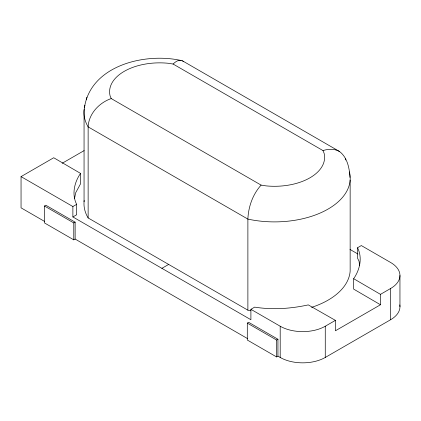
<?xml version="1.0" encoding="UTF-8"?>
<svg xmlns="http://www.w3.org/2000/svg" width="421" height="421" viewBox="0 0 421 421"><rect width="100%" height="100%" fill="white"/><g stroke="black" fill="none" stroke-linecap="round" stroke-linejoin="round"><path stroke-width="0.63" d="M349.925 177.399C349.535 168.147 347.225 157.091 339.305 151.376L182.446 60.813C145.555 51.883 88.273 65.492 84.058 110.655L84.058 201.727M74.575 198.38L75.638 192.855L80.543 183.809L80.543 173.399L53.725 157.749L21.05 176.615L21.05 207.837L44.71 221.499M84.274 107.944L84.926 105.292M86.242 99.814L86.879 97.23M80.543 173.399C74.354 182.24 71.538 194.397 76.664 204.353L76.664 214.763L72.88 216.947L72.88 206.537L21.05 176.615M72.88 216.947L250.9 319.723L250.9 309.314L254.684 307.13C272.471 309.993 290.748 308.719 308.293 304.893L335.405 320.376L335.405 330.785L380.473 304.762L353.661 289.111L353.661 278.702C359.844 269.861 362.66 257.705 357.54 247.753L361.323 245.564L390.614 262.478A31.87 18.398 0 0 1 390.614 288.501L390.614 319.723L325.265 357.455A31.87 18.398 0 0 1 280.197 357.455L277.944 356.155L276.592 356.934L247.295 340.021L247.295 323.107L248.648 322.328L277.944 339.242L277.944 356.155M261.109 185.108L111.218 98.567L110.113 95.935A50.11 28.928 0 0 1 168.211 63.271L173.089 64.034L322.981 150.571L324.091 153.207A50.11 28.928 0 0 1 265.993 185.871L261.109 185.108C252.779 194.297 248.364 206.795 247.885 219.104L247.885 310.177A75.717 43.716 0 0 0 250.937 310.793M173.089 64.034C175.236 61.992 177.988 59.829 181.141 60.314M62.176 163.28L84.147 150.592M75.133 239.06L73.78 239.844L44.484 222.93L44.484 206.016L45.836 205.238L75.133 222.146L75.133 239.06L247.511 338.584M72.88 206.537L76.664 204.353M44.484 206.016L73.78 222.93L75.133 222.146M161.89 268.335L168.653 264.43M247.295 323.107L276.592 340.021L277.944 339.242M250.9 309.314L280.197 326.228A31.87 18.398 0 0 0 325.265 326.228L335.405 320.376M380.473 304.762L380.473 294.353L390.614 288.501M111.218 98.567C99.219 102.703 88.684 113.77 88.136 126.874L88.136 217.946L247.885 310.177M322.981 150.571C328.264 148.887 334.332 148.597 339.305 151.376M349.983 249.427L357.918 254.01M353.661 278.702L380.473 294.353M182.446 60.813L183.582 61.724M345.278 158.77L345.573 160.006M359.655 265.604L359.024 261.194L357.54 258.157L357.54 247.753M399.95 275.492L399.95 306.714M350.146 180.12L350.146 271.192A75.717 43.716 0 0 1 311.582 307.367M325.265 326.228L325.265 357.455M280.197 326.228L280.197 357.455M276.592 340.021L276.592 356.934M73.78 222.93L73.78 239.844M349.43 171.9A75.717 43.716 0 0 1 247.885 219.104L88.136 126.874A75.717 43.716 0 0 1 84.184 109.392M88.136 217.946A75.717 43.716 0 0 1 84.184 200.464M399.797 304.909A31.87 18.398 0 0 1 390.614 319.723"/></g></svg>
